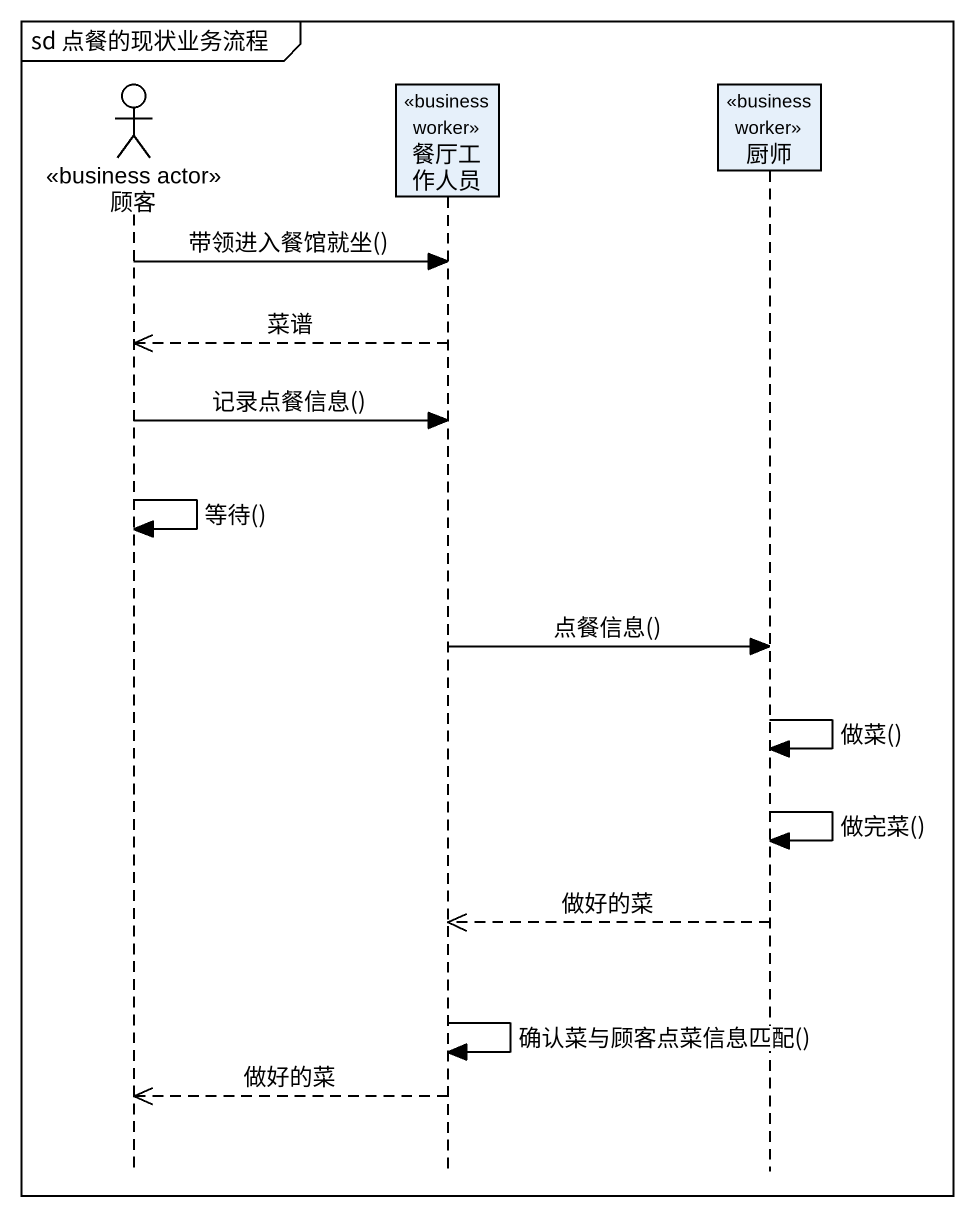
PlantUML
@startuml
mainframe sd 点餐的现状业务流程
hide footbox
actor 顾客 <<business actor>>
participant 餐厅工作人员 <<business worker>>
participant 厨师 <<business worker>>

顾客 -> 餐厅工作人员 : 带领进入餐馆就坐()
餐厅工作人员 -->> 顾客 : 菜谱
顾客 -> 餐厅工作人员 : 记录点餐信息()
顾客 -> 顾客 : 等待()
餐厅工作人员 -> 厨师 : 点餐信息()
厨师 -> 厨师 : 做菜()
厨师 -> 厨师 : 做完菜()
厨师 -->> 餐厅工作人员 : 做好的菜
餐厅工作人员 -> 餐厅工作人员 : 确认菜与顾客点菜信息匹配()
餐厅工作人员 -->> 顾客 : 做好的菜
@enduml
